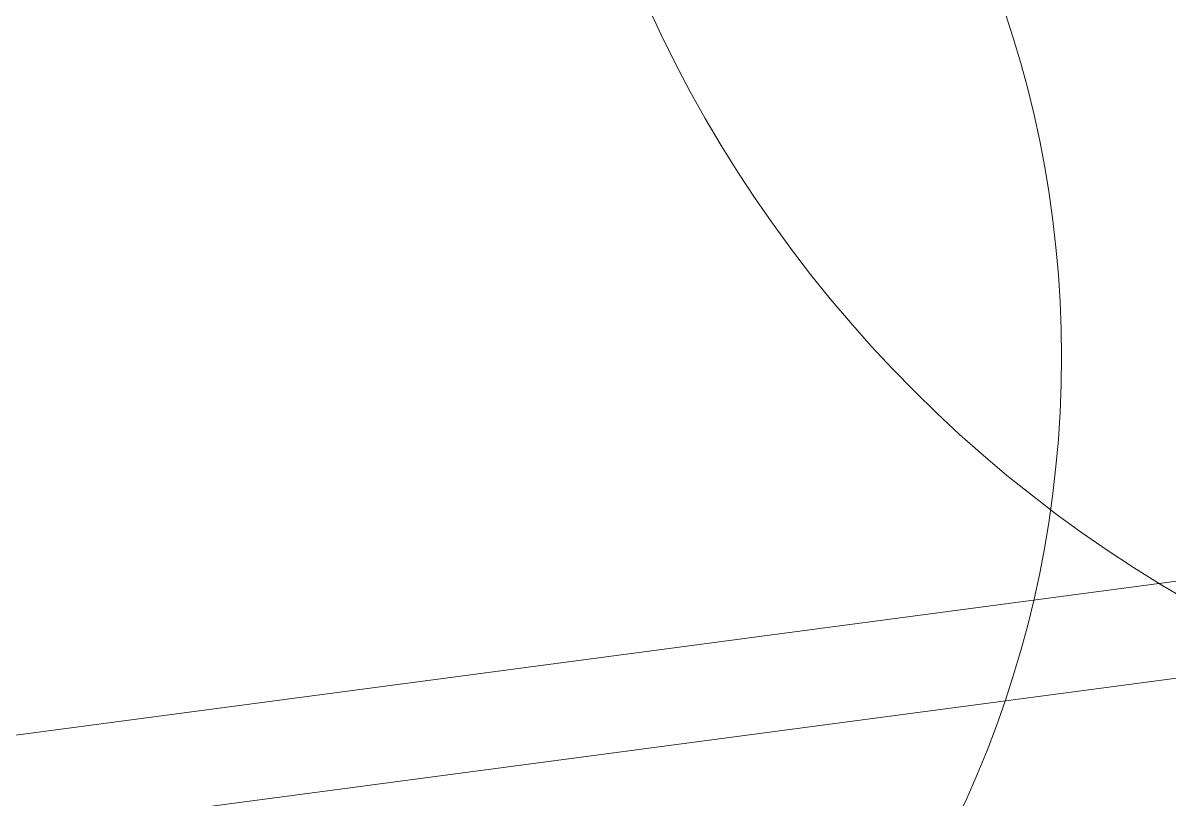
# Model space of a CAD drawing. Header units: millimetres. Extents: x -40850 to 198070, y -7161 to 174079.
# Drawn here: x 8089 to 10949, y 2665 to 4604 of the extents above; entities that cross this region are included whole.
import ezdxf

# ---------------------------------------------------------------- set-up
doc = ezdxf.new("R2010")
doc.units = ezdxf.units.MM
for name, color, linetype, lineweight in [('archi-1', 7, 'Continuous', 0), ('archi-w', 7, 'Continuous', 0), ('plant', 7, 'Continuous', 0)]:
    doc.layers.add(name, color=color, linetype=linetype, lineweight=lineweight)

msp = doc.modelspace()

# ---------------------------------------------------------------- hatches: boundary and pattern name
at = {"layer": 'archi-w'}
h = msp.add_hatch(color=256, dxfattribs=at)
h.dxf.hatch_style = 1
edge = h.paths.add_edge_path(flags=16)
edge.add_line((56806.9, 51291), (57043.8, 51331))
edge = h.paths.add_edge_path(flags=17)
edge.add_line((42103.3, 5507.9), (42094.1, 5582.5))
edge.add_line((42094.1, 5582.5), (5243.3, 962.2))
edge.add_line((5243.3, 962.2), (-398.3, 65.4))
edge.add_line((-398.3, 65.4), (-986.6, -28.1))
edge.add_line((-986.6, -28.1), (-1012.7, 225.7))
edge.add_line((-1012.7, 225.7), (-4442, 33639.3))
edge.add_line((-4442, 33639.3), (-4953.7, 38814.3))
edge.add_line((-4953.7, 38814.3), (1130.6, 40240.4))
edge.add_line((1130.6, 40240.4), (-4623.2, 81134.1))
edge.add_line((-4623.2, 81134.1), (-4009.6, 81257))
edge.add_line((-4009.6, 81257), (-4442.3, 87867.6))
edge.add_line((-4442.3, 87867.6), (-36316, 85294.6))
edge = h.paths.add_edge_path()
edge.add_line((56806.9, 51291), (57043.8, 51331))
edge.add_line((42103.3, 5507.9), (42094.1, 5582.5))
edge.add_line((42094.1, 5582.5), (5243.3, 962.2))
edge.add_line((5243.3, 962.2), (-398.3, 65.4))
edge.add_line((-398.3, 65.4), (-986.6, -28.1))
edge.add_line((-986.6, -28.1), (-1012.7, 225.7))
edge.add_line((-1012.7, 225.7), (-4442, 33639.3))
edge.add_line((-4442, 33639.3), (-4953.7, 38814.3))
edge.add_line((-4953.7, 38814.3), (1130.6, 40240.4))
edge.add_line((1130.6, 40240.4), (-4623.2, 81134.1))
edge.add_line((-4623.2, 81134.1), (-4009.6, 81257))
edge.add_line((-4009.6, 81257), (-4442.3, 87867.6))
edge.add_line((-4442.3, 87867.6), (-36316, 85294.6))
h.paths.add_polyline_path([(-36316, 85294.6), (-4442.3, 87867.6)], flags=16)
edge = h.paths.add_edge_path(flags=16)
edge.add_line((-4009.6, 81257), (-4442.3, 87867.6))
edge.add_line((-4009.6, 81257), (-4442.3, 87867.6))
edge = h.paths.add_edge_path(flags=16)
edge.add_line((-4623.2, 81134.1), (-4009.6, 81257))
edge.add_line((-4623.2, 81134.1), (-4009.6, 81257))
edge = h.paths.add_edge_path(flags=16)
edge.add_line((1130.6, 40240.4), (-4623.2, 81134.1))
edge.add_line((1130.6, 40240.4), (-4623.2, 81134.1))
edge = h.paths.add_edge_path(flags=16)
edge.add_line((-4953.7, 38814.3), (1130.6, 40240.4))
edge.add_line((-4953.7, 38814.3), (1130.6, 40240.4))
edge = h.paths.add_edge_path(flags=16)
edge.add_line((-4442, 33639.3), (-4953.7, 38814.3))
edge.add_line((-4442, 33639.3), (-4953.7, 38814.3))
edge = h.paths.add_edge_path(flags=16)
edge.add_line((-1012.7, 225.7), (-4442, 33639.3))
edge.add_line((-1012.7, 225.7), (-4442, 33639.3))
edge = h.paths.add_edge_path(flags=16)
edge.add_line((-986.6, -28.1), (-1012.7, 225.7))
edge.add_line((-986.6, -28.1), (-1012.7, 225.7))
edge = h.paths.add_edge_path(flags=16)
edge.add_line((-398.3, 65.4), (-986.6, -28.1))
edge.add_line((-398.3, 65.4), (-986.6, -28.1))
edge = h.paths.add_edge_path(flags=16)
edge.add_line((5243.3, 962.2), (-398.3, 65.4))
edge.add_line((5243.3, 962.2), (-398.3, 65.4))
edge = h.paths.add_edge_path(flags=16)
edge.add_line((42094.1, 5582.5), (5243.3, 962.2))
edge.add_line((42094.1, 5582.5), (5243.3, 962.2))
edge = h.paths.add_edge_path(flags=16)
edge.add_line((42103.3, 5507.9), (42094.1, 5582.5))
edge.add_line((42103.3, 5507.9), (42094.1, 5582.5))
h.paths.add_polyline_path([(56806.9, 51291), (57043.8, 51331)], flags=16)
edge = h.paths.add_edge_path(flags=17)
edge.add_line((56806.9, 51291), (57043.8, 51331))
edge.add_line((56806.9, 51291), (57043.8, 51331))
edge.add_line((-774.7, 257.4), (-4203.2, 33663.8))

# ---------------------------------------------------------------- linework, layer by layer
at = {"layer": 'archi-1'}
msp.add_lwpolyline([(36679.2, 36710.6), (40744.4, 6919.9), (436.2, 1569.6), (-2871.7, 33800.4), (-2633, 33824.9), (649.7, 1840), (40474.1, 7126.1), (36441.4, 36678.2)], close=True, dxfattribs=at)
at = {"layer": 'plant', "color": 85, "true_color": 0x58ba48}
for centre, radius in [((12614.4, 5984.7), 3253.8), ((8001.1, 3769.6), 2679.8)]:
    msp.add_circle(centre, radius, dxfattribs=at)

doc.saveas('drawing.dxf')
